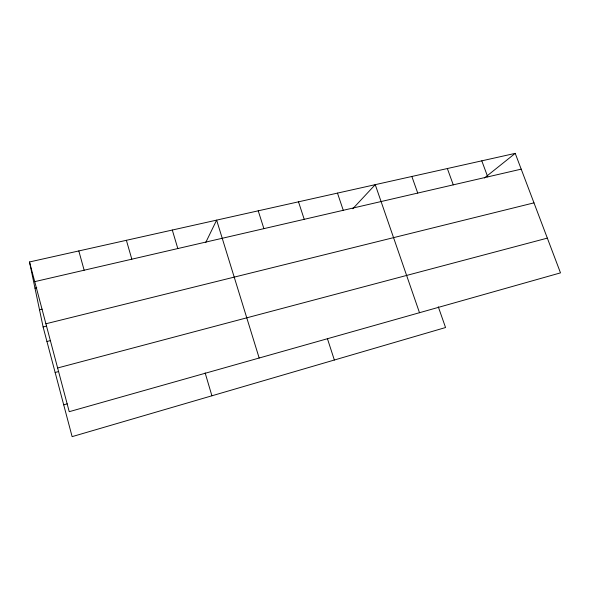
<?xml version="1.0" encoding="UTF-8"?>
<svg xmlns="http://www.w3.org/2000/svg" width="590" height="590" viewBox="0 0 590 590"><rect width="100%" height="100%" fill="white"/><g stroke="black" fill="none" stroke-linecap="round" stroke-linejoin="round"><path stroke-width="0.89" d="M205.696 242.593L216.633 220.129L259.165 358.019M352.776 208.749L375.247 184.663L419.497 312.715M484.42 177.988L515.225 153.363L560.5 272.868L69.229 411.687L29.5 261.967L515.225 153.363M63.698 404.821L67.238 403.833M55.143 372.474L58.668 371.53M57.628 367.976L547.336 238.124M46.949 341.492L50.46 340.6M45.902 323.77L533.98 202.857M438.289 306.785L445.553 327.531L72.12 436.637L43.107 326.971L46.61 326.1M39.508 309.802L42.141 309.167M34.987 288.185L36.779 287.765M34.721 281.644L521.206 169.146M481.794 160.841L487.746 176.882M447.353 168.541L453.268 184.854M411.85 176.476L417.735 193.07M337.48 193.107L343.262 210.291M298.496 201.824L304.226 219.325M327.406 338.601L334.353 360.025M258.228 210.822L263.9 228.647M172.295 230.041L177.819 248.552M205.143 372.917L211.913 395.794M126.385 240.3L131.821 259.187M78.817 250.942L84.149 270.213M29.5 261.967L43.107 326.971"/></g></svg>
